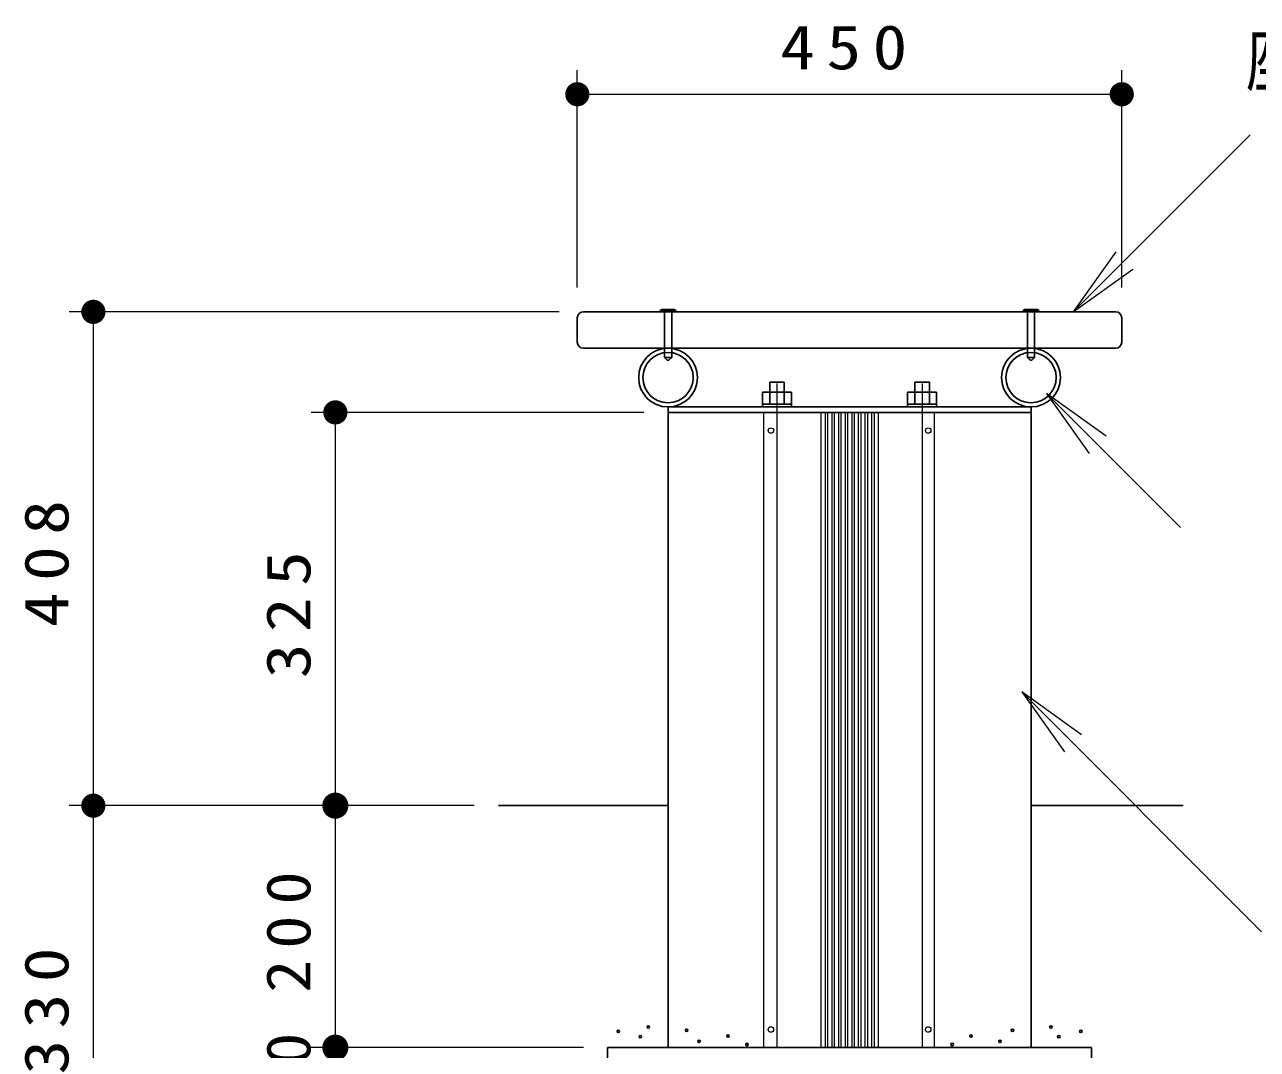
# Model space of a CAD drawing. Units: millimetres on the paper, scale 1:20. Extents: x -365 to 12, y -40 to 257.
# Drawn here: x -148.5 to -97.6, y 94.3 to 136.6 of the extents above; entities that cross this region are included whole.
import ezdxf

# ---------------------------------------------------------------- set-up
doc = ezdxf.new("R2010")
doc.units = ezdxf.units.MM
doc.linetypes.add('USER2', pattern=[6, 3, -1, 1, -1])
doc.layers.add('LY_1', color=7, linetype='Continuous', lineweight=25)
doc.styles.add('ＭＳ ゴシック', font='')
doc.styles.get('ＭＳ ゴシック').set_extended_font_data('MS Gothic')

# ---------------------------------------------------------------- blocks, each defined once
blk = doc.blocks.new('open_arrow')
at = {"color": 0, "linetype": 'Continuous', "lineweight": -2}
blk.add_lwpolyline([(7.5, 1.25), (0, 0), (7.5, -1.25)], dxfattribs=at)
blk = doc.blocks.new('filled_dot')
at = {"color": 0, "linetype": 'Continuous', "lineweight": -2, "const_width": 1.25}
blk.add_lwpolyline([(-0.625, 0, 1), (0.625, 0, 1)], format="xyb", close=True, dxfattribs=at)

msp = doc.modelspace()

# ---------------------------------------------------------------- linework, layer by layer
at = {"layer": 'LY_1', "lineweight": 13}
for p, q in [((-125.654, 125.733), (-125.654, 134.725)), ((-103.154, 125.733), (-103.154, 134.725)), ((-125.654, 133.725), (-103.154, 133.725)), ((-105.168, 124.733), (-97.851, 132.05)), ((-126.404, 124.733), (-146.654, 124.733)), ((-145.654, 104.328), (-145.654, 124.733)), ((-106.271, 121.358), (-100.733, 115.82)), ((-122.904, 120.578), (-136.654, 120.578)), ((-135.654, 104.328), (-135.654, 120.578)), ((-117.954, 120.578), (-117.954, 94.328)), ((-117.404, 120.578), (-117.404, 94.328)), ((-115.591, 120.578), (-115.591, 94.328)), ((-115.416, 120.578), (-115.416, 94.328)), ((-115.316, 120.578), (-115.316, 94.328)), ((-115.141, 120.578), (-115.141, 94.328)), ((-115.041, 120.578), (-115.041, 94.328)), ((-114.866, 120.578), (-114.866, 94.328)), ((-114.766, 120.578), (-114.766, 94.328)), ((-114.591, 120.578), (-114.591, 94.328)), ((-114.491, 120.578), (-114.491, 94.328)), ((-114.316, 120.578), (-114.316, 94.328)), ((-114.216, 120.578), (-114.216, 94.328)), ((-114.041, 120.578), (-114.041, 94.328)), ((-113.941, 120.578), (-113.941, 94.328)), ((-113.766, 120.578), (-113.766, 94.328)), ((-113.666, 120.578), (-113.666, 94.328)), ((-113.491, 120.578), (-113.491, 94.328)), ((-113.391, 120.578), (-113.391, 94.328)), ((-113.216, 120.578), (-113.216, 94.328)), ((-111.404, 120.578), (-111.404, 94.328)), ((-110.904, 120.578), (-110.904, 94.328)), ((-107.29, 109.027), (-97.379, 99.116)), ((-129.912, 104.328), (-146.654, 104.328)), ((-129.912, 104.328), (-146.654, 104.328)), ((-145.654, 87.828), (-145.654, 104.328)), ((-135.654, 94.328), (-135.654, 104.328)), ((-125.404, 94.328), (-136.654, 94.328)), ((-135.654, 92.828), (-135.654, 94.328))]:
    msp.add_line(p, q, dxfattribs=at)
at = {"layer": 'LY_1'}
for p, q in [((-122.229, 124.783), (-122.154, 124.833)), ((-122.154, 124.833), (-121.654, 124.833)), ((-121.654, 124.833), (-121.579, 124.783)), ((-107.229, 124.783), (-107.154, 124.833)), ((-107.154, 124.833), (-106.654, 124.833)), ((-106.654, 124.833), (-106.579, 124.783)), ((-125.654, 124.483), (-125.654, 123.483)), ((-125.404, 124.733), (-103.404, 124.733)), ((-122.229, 124.783), (-121.579, 124.783)), ((-122.229, 124.783), (-122.229, 124.733)), ((-122.054, 124.733), (-122.054, 122.845)), ((-121.754, 124.733), (-121.754, 122.845)), ((-121.579, 124.783), (-121.579, 124.733)), ((-107.229, 124.783), (-106.579, 124.783)), ((-107.229, 124.783), (-107.229, 124.733)), ((-107.054, 124.733), (-107.054, 122.845)), ((-106.754, 124.733), (-106.754, 122.845)), ((-106.579, 124.783), (-106.579, 124.733)), ((-103.154, 124.483), (-103.154, 123.483)), ((-125.404, 123.233), (-103.404, 123.233)), ((-122.054, 122.845), (-121.941, 122.733)), ((-122.054, 122.845), (-121.754, 122.845)), ((-121.866, 122.733), (-121.754, 122.845)), ((-107.054, 122.845), (-106.941, 122.733)), ((-107.054, 122.845), (-106.754, 122.845)), ((-106.866, 122.733), (-106.754, 122.845)), ((-121.941, 122.733), (-121.866, 122.733)), ((-106.941, 122.733), (-106.866, 122.733)), ((-117.704, 121.828), (-117.704, 120.918)), ((-117.704, 121.828), (-117.104, 121.828)), ((-117.104, 121.828), (-117.104, 120.918)), ((-111.704, 121.828), (-111.704, 120.918)), ((-111.704, 121.828), (-111.104, 121.828)), ((-111.104, 121.828), (-111.104, 120.918)), ((-118.004, 121.418), (-118.004, 120.803)), ((-118.004, 121.418), (-116.804, 121.418)), ((-116.804, 121.418), (-116.804, 120.803)), ((-112.004, 121.418), (-112.004, 120.803)), ((-110.804, 121.418), (-112.004, 121.418)), ((-110.804, 121.418), (-110.804, 120.803)), ((-121.904, 120.803), (-121.904, 94.328)), ((-121.904, 120.803), (-106.904, 120.803)), ((-118.004, 120.918), (-116.804, 120.918)), ((-110.804, 120.918), (-112.004, 120.918)), ((-106.904, 120.803), (-106.904, 94.328)), ((-121.904, 120.578), (-106.904, 120.578)), ((-128.912, 104.328), (-121.904, 104.328)), ((-106.904, 104.328), (-100.621, 104.328)), ((-124.404, 94.328), (-104.404, 94.328)), ((-124.404, 94.328), (-124.404, 87.828)), ((-104.404, 94.328), (-104.404, 87.828))]:
    msp.add_line(p, q, dxfattribs=at)
at = {"layer": 'LY_1', "linetype": 'USER2', "lineweight": 13}
for p, q in [((-117.404, 121.771), (-117.404, 120.578)), ((-111.404, 121.771), (-111.404, 120.578))]:
    msp.add_line(p, q, dxfattribs=at)
at = {"layer": 'LY_1'}
for centre, radius in [((-121.904, 122.018), 1.215), ((-121.904, 122.018), 1.04), ((-106.904, 122.018), 1.215), ((-106.904, 122.018), 1.04), ((-123.962, 94.998), 0.05), ((-123.053, 94.783), 0.05), ((-122.723, 95.18), 0.05), ((-121.137, 95.048), 0.05), ((-119.427, 94.812), 0.05), ((-109.38, 94.812), 0.05), ((-107.67, 95.048), 0.05), ((-106.084, 95.18), 0.05), ((-105.754, 94.783), 0.05), ((-104.845, 94.998), 0.05), ((-120.62, 94.588), 0.05), ((-118.645, 94.458), 0.05), ((-110.163, 94.458), 0.05), ((-108.187, 94.588), 0.05)]:
    msp.add_circle(centre, radius, dxfattribs=at)
at = {"layer": 'LY_1', "lineweight": 13}
for centre in [(-117.654, 119.828), (-111.154, 119.828), (-117.654, 95.078), (-111.154, 95.078)]:
    msp.add_circle(centre, 0.113, dxfattribs=at)
at = {"layer": 'LY_1'}
for centre, start, end in [((-125.404, 124.483), 90, 180), ((-103.404, 124.483), 0, 90), ((-125.404, 123.483), 180, 270), ((-103.404, 123.483), 270, 0)]:
    msp.add_arc(centre, 0.25, start, end, dxfattribs=at)

# ---------------------------------------------------------------- block references
at = {"layer": 'LY_1', "lineweight": 13, "xscale": 0.4, "yscale": 0.4}
msp.add_blockref('filled_dot', (-125.654, 133.725), dxfattribs=at)
at = {"layer": 'LY_1', "lineweight": 13}
for name, p, xscale, yscale, rotation in [('filled_dot', (-103.154, 133.725), 0.4, 0.4, 180), ('open_arrow', (-105.168, 124.733), 0.4, 0.4, 45), ('filled_dot', (-145.654, 124.733), 0.4, 0.4, 270), ('open_arrow', (-106.271, 121.358), 0.4, 0.4, 315), ('filled_dot', (-135.654, 120.578), 0.4, 0.4, 270), ('open_arrow', (-107.29, 109.027), 0.4, 0.4, 315), ('filled_dot', (-145.654, 104.328), 0.4, 0.4, 90), ('filled_dot', (-145.654, 104.328), 0.4, 0.4, 270), ('filled_dot', (-135.654, 104.328), 0.431, 0.431, 270), ('filled_dot', (-135.654, 104.328), 0.4, 0.4, 90), ('filled_dot', (-135.654, 94.328), 0.431, 0.431, 270)]:
    msp.add_blockref(name, p, dxfattribs=dict(at, xscale=xscale, yscale=yscale, rotation=rotation))

# ---------------------------------------------------------------- texts
at = {"layer": 'LY_1', "style": 'ＭＳ ゴシック'}
for s, insert, char_height, attachment_point in [('\\T1.33;\\W1.15;450', (-114.404, 134.725), 1.833, 8), ('\\T1.54;\\W0.75;座板：合成木材\u300030t', (-98.015, 135.05), 2.199, 4)]:
    msp.add_mtext(s, dxfattribs=dict(at, insert=insert, char_height=char_height, attachment_point=attachment_point))
at = {"layer": 'LY_1', "char_height": 1.833, "attachment_point": 8, "rotation": 90, "style": 'ＭＳ ゴシック'}
for s, insert in [('\\T1.33;\\W1.15;408', (-146.654, 114.568)), ('\\T1.33;\\W1.15;325', (-136.654, 112.453)), ('\\T1.33;\\W1.1;200', (-136.654, 99.328)), ('\\T1.33;\\W1.15;330', (-146.654, 96.078)), ('\\T1.34;\\W1.1;30', (-136.654, 93.578))]:
    msp.add_mtext(s, dxfattribs=dict(at, insert=insert))

doc.saveas('drawing.dxf')
